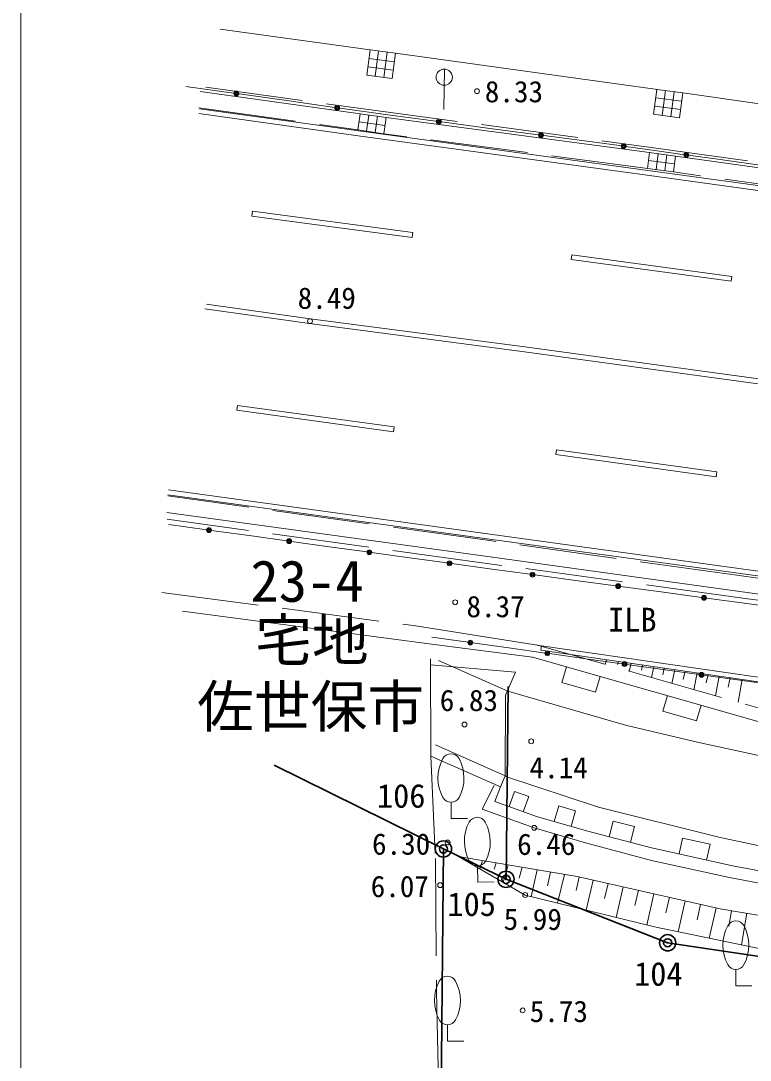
# Model space of a CAD drawing. Units: millimetres, scale not verified. Extents: x -107123 to 114729, y -74161 to 66839.
# Drawn here: x -107123 to -84634, y 9739 to 41802 of the extents above; entities that cross this region are included whole.
import ezdxf
from ezdxf.enums import TextEntityAlignment as Align

# ---------------------------------------------------------------- set-up
doc = ezdxf.new("R2010")
doc.units = ezdxf.units.MM
doc.header["$LTSCALE"] = 500
doc.header["$PDMODE"] = 32
doc.header["$PDSIZE"] = 250
doc.linetypes.add('DASHED', pattern=[7.5, 6, -1.5])
for name, color, linetype, lineweight in [('1-0_一 般', 7, 'Continuous', 9), ('1-2_躯体', 1, 'Continuous', 30), ('1-8_0', 8, 'Continuous', 13), ('1-F_0', 7, 'Continuous', 9)]:
    doc.layers.add(name, color=color, linetype=linetype, lineweight=lineweight)
doc.styles.add('ＭＳ ゴシック', font='')
doc.styles.get('ＭＳ ゴシック').set_extended_font_data('MS Gothic')

msp = doc.modelspace()

# ---------------------------------------------------------------- linework, layer by layer
at = {"layer": '1-0_一 般'}
for p, q in [((-96354.5, 40903.5), (-100971.1, 41546.2)), ((-96091.9, 40868.9), (-96194.1, 40091)), ((-95829.3, 40834.4), (-95931.5, 40056.5)), ((-87493.2, 39681), (-95566.7, 40799.9)), ((-96388.6, 40644.1), (-95600.7, 40540.6)), ((-96422.7, 40384.8), (-95634.8, 40281.3)), ((-94083.1, 39062.6), (-94063, 40312.4)), ((-100567.2, 39572.3), (-102035.5, 39779.7)), ((-96656.7, 38933), (-101588.8, 39618.2)), ((-100391, 39547.4), (-98922.8, 39340)), ((-87347.5, 38882.7), (-87243.4, 39647)), ((-87082.8, 38846.6), (-86978.8, 39611)), ((-97454.5, 39132.7), (-98922.8, 39340)), ((-86783.5, 39065.4), (-87577.4, 39173.5)), ((-86748.8, 39320.2), (-87542.8, 39428.2)), ((-97278.4, 39107.8), (-95810.1, 38900.4)), ((-96391.5, 38894.6), (-96463.4, 38397)), ((-96126.3, 38856.3), (-96198.2, 38358.7)), ((-95861, 38817.9), (-87739, 37736.8)), ((-94323.3, 38704), (-95810.1, 38900.4)), ((-95897, 38569.1), (-96692.7, 38684.2)), ((-94144.9, 38680.5), (-92658, 38484.1)), ((-91171.2, 38287.8), (-92658, 38484.1)), ((-90992.8, 38264.2), (-89505.9, 38067.8)), ((-88592.4, 37941.2), (-89505.9, 38067.8)), ((-88482.8, 37926), (-87569.4, 37799.3)), ((-86655.9, 37672.7), (-87569.4, 37799.3)), ((-87470.6, 37701.2), (-87535.6, 37211.2)), ((-87202.3, 37665.6), (-87267.3, 37175.7)), ((-86546.3, 37657.5), (-85632.8, 37530.8)), ((-84033.7, 37312.3), (-85632.8, 37530.8)), ((-86966.5, 37385), (-87771.5, 37491.8)), ((-99980.1, 35927.7), (-99999.9, 35779)), ((-95036.8, 35270.3), (-99980.1, 35927.7)), ((-99999.9, 35779), (-95056.6, 35121.6)), ((-95036.8, 35270.3), (-95056.6, 35121.6)), ((-90138, 34586.6), (-90158.2, 34438)), ((-90158.2, 34438), (-85222.5, 33768.5)), ((-85202.4, 33917.2), (-90138, 34586.6)), ((-85202.4, 33917.2), (-85222.5, 33768.5)), ((-100440.6, 29936.9), (-100460.9, 29788.3)), ((-95610.3, 29276), (-100440.6, 29936.9)), ((-100460.9, 29788.3), (-95630.6, 29127.4)), ((-95610.3, 29276), (-95630.6, 29127.4)), ((-90604.6, 28570.4), (-90625.2, 28421.9)), ((-85657.7, 27885.1), (-90604.6, 28570.4)), ((-90625.2, 28421.9), (-85678.3, 27736.6)), ((-85657.7, 27885.1), (-85678.3, 27736.6)), ((-101391.6, 26100.1), (-102557.6, 26261)), ((-101251.7, 26080.8), (-100085.7, 25920)), ((-98919.7, 25759.1), (-100085.7, 25920)), ((-98779.7, 25739.8), (-97613.7, 25579)), ((-96447.7, 25418.1), (-97613.7, 25579)), ((-96307.8, 25398.8), (-95141.8, 25237.9)), ((-93975.8, 25077.1), (-95141.8, 25237.9)), ((-93835.9, 25057.8), (-92669.9, 24896.9)), ((-91422.4, 24728.5), (-92669.9, 24896.9)), ((-91272.7, 24708.3), (-90025.2, 24539.8)), ((-88777.7, 24371.4), (-90025.2, 24539.8)), ((-88628, 24351.2), (-87380.5, 24182.8)), ((-86133, 24014.3), (-87380.5, 24182.8)), ((-85983.3, 23994.1), (-84735.8, 23825.7)), ((-83803.2, 23695.1), (-84735.8, 23825.7)), ((-102135.8, 23589.6), (-94372.9, 22562.6)), ((-95014.7, 23144.2), (-91071.7, 22522.1)), ((-93328.4, 22630.8), (-94448.7, 22787.1)), ((-91341, 22171), (-94372.9, 22562.6)), ((-93194, 22612.1), (-92073.6, 22455.8)), ((-90953.3, 22299.5), (-92073.6, 22455.8)), ((-91341, 22171), (-81993.2, 19501.9)), ((-90818.8, 22280.7), (-89698.5, 22124.5)), ((-88578.2, 21968.2), (-89698.5, 22124.5)), ((-92103.3, 21120.4), (-94244.6, 22073.2)), ((-89064, 22090.1), (-89106.8, 21949.1)), ((-88696.3, 22036.6), (-88725.9, 21944.9)), ((-88443.7, 21949.4), (-87323.4, 21793.1)), ((-88302.9, 21979.3), (-88366.2, 21737.6)), ((-87957.6, 21929.1), (-87985, 21772.6)), ((-87602.1, 21877.3), (-87680.9, 21541.9)), ((-87284.1, 21831), (-87330.8, 21628.7)), ((-86203, 21636.8), (-87323.4, 21793.1)), ((-86956, 21783.3), (-87050.1, 21361.8)), ((-86639.8, 21737.2), (-86696.3, 21482.6)), ((-86272.1, 21683.7), (-86375.1, 21169.1)), ((-86068.6, 21618.1), (-84948.3, 21461.8)), ((-85928.6, 21633.7), (-85990.7, 21376.5)), ((-85588.4, 21584.2), (-85703.1, 20977.2)), ((-85253.3, 21535.4), (-85313.8, 21243.1)), ((-84883.8, 21481.6), (-85009.9, 20779.3)), ((-83827.9, 21305.5), (-84948.3, 21461.8)), ((-92192.9, 18514.9), (-94334.1, 19467.7)), ((-92336.2, 18168), (-94477.4, 19120.8)), ((-93855.7, 17694.3), (-93853.7, 17194.3)), ((-93853.7, 17194.3), (-93353.7, 17196.2)), ((-93038, 15732), (-93032.3, 15232)), ((-92892.4, 15897.1), (-92966.7, 15638.1)), ((-92471.1, 15826.3), (-92531.7, 15637.2)), ((-92091.5, 15762.5), (-92247.8, 15223.2)), ((-91665.2, 15690.8), (-91756.3, 15359.5)), ((-91197.5, 15612.2), (-91387.2, 14788)), ((-90790.5, 15543.7), (-90883.5, 15117.2)), ((-90361.9, 15471.7), (-90571.7, 14586.5)), ((-89902, 15390.6), (-90002.4, 14975.5)), ((-93032.3, 15232), (-92532.3, 15237.7)), ((-89480.4, 15295.5), (-89689.5, 14368.6)), ((-89017, 15191), (-89121.5, 14727.5)), ((-88553.5, 15086.4), (-88766.8, 14140.6)), ((-88080.6, 14979.8), (-88187.3, 14506.9)), ((-87607.7, 14873.1), (-87825.4, 13908)), ((-87125.1, 14764.3), (-87234, 14281.7)), ((-86642.6, 14655.4), (-86858.4, 13698.5)), ((-86164.1, 14547.5), (-86272, 14069.1)), ((-85685.7, 14439.6), (-85897.6, 13500)), ((-85212.2, 14352.3), (-85292.9, 13877.5)), ((-84737.4, 14271.5), (-84903.6, 13294.6)), ((-85078.8, 12537.6), (-85080.3, 12037.6)), ((-85080.3, 12037.6), (-84580.3, 12036.1)), ((-93966.5, 10830.4), (-93965, 10330.4)), ((-93965, 10330.4), (-93465, 10331.9))]:
    msp.add_line(p, q, dxfattribs=at)
at = {"layer": '1-0_一 般', "linetype": 'DASHED'}
for p, q in [((-101630.5, 39120.4), (-96718.1, 38433.9)), ((-87787.2, 37244.6), (-95933, 38320.3)), ((-102777.6, 24171.2), (-95014.7, 23144.2)), ((-94477.4, 19120.8), (-94498.3, 22579.2))]:
    msp.add_line(p, q, dxfattribs=at)
at = {"layer": '1-0_一 般'}
for points in [[(-96354.5, 40903.5), (-96456.7, 40125.5), (-95668.9, 40022), (-95566.7, 40799.9)], [(-86818.2, 38810.6), (-87612.1, 38918.7), (-87508.1, 39683), (-86714.2, 39575)], [(-95861, 38817.9), (-96656.7, 38933), (-96728.6, 38435.4), (-95933, 38320.3)], [(-86934, 37630), (-87739, 37736.8), (-87804, 37246.8), (-86998.9, 37140.1)]]:
    msp.add_lwpolyline(points, close=True, dxfattribs=at)
at = {"layer": '1-0_一 般', "linetype": 'DASHED'}
for points in [[(-101420.8, 39755), (-96638.3, 39097.6), (-87691.9, 37898.4), (-82318.3, 37151.5), (-77368, 36484.2), (-71002.1, 35642.1), (-67068.8, 35148.1), (-61940, 34506.2), (-58053.8, 34041), (-52278, 33413.7)], [(-77460.9, 35825.2), (-82447.1, 36510.9), (-86998.9, 37140.1)], [(-80595.1, 24108.7), (-85050.8, 24697), (-92664.6, 25770.8), (-102586.8, 27148.5)], [(-48629.6, 19462.5), (-52986.3, 19924.5), (-57031.9, 20370), (-61526.5, 20868.3), (-65090.8, 21308.9), (-71095.4, 22117.4), (-76989, 22926.9), (-80114.3, 23348.3), (-84859.2, 23995.1), (-92676.9, 25055.9), (-102612.5, 26428.9)], [(-71885.7, 18387.9), (-79958.8, 19609.5), (-81909, 19893.9), (-91231.2, 22555.7)], [(-94477.4, 19120.8), (-94340.4, 15962.4), (-94301.6, 11847), (-94190.4, 5948.2)], [(-92525.8, 18208.3), (-92895.8, 17484.1), (-91291.6, 16906.6), (-89714, 16443.1), (-87677.5, 15904.1), (-85269.8, 15370.4), (-82255.8, 14809.8), (-80206.8, 14545)]]:
    msp.add_lwpolyline(points, dxfattribs=at)
at = {"layer": '1-0_一 般'}
for points in [[(-77091.7, 38202.3), (-82052.2, 38911.7), (-86714.2, 39575)], [(-101631.1, 38938.3), (-96724.2, 38257), (-87811.1, 37039.1), (-82465.3, 36303.4), (-77484.9, 35633.6), (-71181.5, 34788.8), (-67229.2, 34281.5), (-62060.5, 33651.8), (-58147.2, 33186.5), (-52390.8, 32560), (-47625.9, 32058.1), (-41891.2, 31474.6), (-38049.9, 31112.1), (-31158.8, 30519.5)], [(-31145.8, 30669), (-38036.5, 31261.5), (-41876.5, 31623.9), (-47610.4, 32207.3), (-52374.8, 32709.1), (-58130.2, 33335.5), (-62042.6, 33800.8), (-67210.5, 34430.4), (-71161.9, 34937.5), (-77464.9, 35782.3), (-82445.1, 36452), (-87790.8, 37187.7), (-96703.7, 38405.6), (-101610.5, 39086.9)], [(-86934, 37630), (-82438.8, 37001.7), (-77388.3, 36320.2)], [(-4935.7, 22893.4), (-11772.9, 23284.2), (-18894.1, 23777.7), (-24084.5, 24147.3), (-28351.1, 24463.8), (-32616.8, 24821.4), (-34511.2, 24977.8), (-37430, 25251.8), (-42255, 25719.2), (-47224.4, 26201), (-50947.9, 26603.9), (-54234.6, 26949.9), (-63144.3, 27949.7), (-68360.3, 28601.1), (-72412, 29137.3), (-76329, 29663.8), (-81210.1, 30325.1), (-85951.9, 30968.7), (-91577.4, 31743.4), (-98197.4, 32612), (-101400.8, 33061.9)], [(-101453.3, 32917.8), (-98217.6, 32463.4), (-91597.3, 31594.8), (-85972.2, 30820.1), (-81230.3, 30176.5), (-76349.1, 29515.1), (-72431.8, 28988.6), (-68379.5, 28452.4), (-63162, 27800.7), (-54250.9, 26800.8), (-50963.8, 26454.8), (-47239.8, 26051.8), (-42269.4, 25569.9), (-37444.2, 25102.4), (-34524.3, 24828.4)], [(26398.8, 14146.2), (17857, 14924.7), (11749.3, 15500.3), (6492.5, 15955.5), (-3495.9, 16737.8), (-7583.4, 17036.7), (-15087.7, 17572.7), (-19704.3, 17899.4), (-25895.7, 18349.1), (-30667.5, 18707.9), (-36830.9, 19216.7), (-38787.1, 19375.4), (-44781.8, 19960.2), (-48571.7, 20350), (-52700.7, 20790.9), (-56875, 21253.5), (-61389.6, 21757.1), (-64744.4, 22168.5), (-70946, 23007.2), (-76914.2, 23810.9), (-79933.4, 24210.7), (-84985.8, 24909.9), (-92655.6, 25964.7), (-102565.4, 27332.6)], [(-102585.9, 27184), (-92676, 25816.1), (-85006.3, 24761.3), (-79953.5, 24062.1), (-76934.1, 23662.2), (-70966.1, 22858.6), (-64763.5, 22019.7), (-61407, 21608.1), (-56891.6, 21104.4), (-52716.9, 20641.7), (-48587.3, 20200.8), (-44796.8, 19810.9), (-38800.4, 19226), (-36843.2, 19067.2), (-30679.3, 18558.3), (-25906.8, 18199.5), (-19715.1, 17749.8), (-15098.3, 17423), (-7594.2, 16887.1), (-3507.2, 16588.2), (6480.1, 15806), (11735.8, 15350.9), (17843.1, 14775.3), (26385.1, 13996.8)], [(-102615.9, 26638.7), (-92652.5, 25266.2), (-84956, 24194.2), (-80663, 23609.7)], [(-82826.6, 21326), (-91071.7, 22522.1), (-91084.7, 22384.2), (-82835.8, 21183.5)], [(-80127.2, 14909.8), (-82159.4, 15176.9), (-85132.9, 15729.2), (-87674.3, 16287.1), (-89637.9, 16807), (-91193, 17250.7), (-92503.8, 17716.1), (-92336.2, 18168), (-92192.9, 18514.9), (-92183.1, 21003.6), (-91869.2, 21710.9), (-94494.4, 21936.4)], [(-90302.4, 21874.5), (-90439.7, 21393.7), (-89401, 21097.1), (-89263.7, 21577.9)], [(-92103.3, 21120.4), (-88481, 20073.3), (-86213.2, 19538.4), (-81386.9, 18489.5), (-77317.2, 17893.7), (-74174.2, 17447.8), (-64546.4, 16398.6), (-45183.2, 14256.8)], [(-87186.4, 20984.8), (-87323.7, 20504), (-86285.1, 20207.4), (-86147.8, 20688.2)], [(-44604.6, 11580.6), (-67427.3, 14015.2), (-75206.9, 15057.9), (-79050, 15571.3), (-83200.4, 16109.2), (-85599.2, 16617.3), (-89309.4, 17543.1), (-92180.2, 18491.1)], [(-91629.9, 17405.8), (-91462.6, 17877), (-91899.6, 18032.1), (-92066.9, 17560.9)], [(-68103, 13381), (-72678.3, 13958.7), (-77714.6, 14614.8), (-80127.2, 14909.8), (-82159.4, 15176.9), (-85132.9, 15729.2), (-87674.3, 16287.1), (-89637.9, 16807), (-91193, 17250.7), (-92503.8, 17716.1)], [(-90156.3, 16954.9), (-90019.1, 17435.7), (-90537.4, 17583.6), (-90674.6, 17102.8)], [(-88328.8, 16460.4), (-88200.9, 16943.8), (-88855.4, 17117.1), (-88983.4, 16633.7)], [(-85980, 15915.2), (-85872.8, 16403.6), (-86720, 16589.5), (-86827.2, 16101.1)], [(-76529.9, 11975.5), (-80599.3, 12405.2), (-87585.9, 13848.8), (-91573.4, 14834.1), (-93630.5, 16021.2), (-89968.2, 15405.5), (-85563.3, 14412), (-82274.4, 13852.4), (-77199.1, 13174.7), (-74507.4, 12841.6)]]:
    msp.add_lwpolyline(points, dxfattribs=at)
for centre, radius in [((-94067, 40062.5), 250), ((-100479.1, 39559.9), 75), ((-100479.1, 39559.9), 49.5), ((-100479.1, 39559.9), 24.5), ((-97366.4, 39120.2), 75), ((-97366.4, 39120.2), 49.5), ((-97366.4, 39120.2), 24.5), ((-94234.1, 38692.3), 75), ((-94234.1, 38692.3), 49.5), ((-94234.1, 38692.3), 24.5), ((-91082, 38276), 75), ((-91082, 38276), 49.5), ((-91082, 38276), 24.5), ((-88537.6, 37933.6), 75), ((-88537.6, 37933.6), 49.5), ((-88537.6, 37933.6), 24.5), ((-86601.1, 37665.1), 75), ((-86601.1, 37665.1), 49.5), ((-86601.1, 37665.1), 24.5), ((-101321.6, 26090.5), 75), ((-101321.6, 26090.5), 49.5), ((-101321.6, 26090.5), 24.5), ((-98849.7, 25749.5), 75), ((-98849.7, 25749.5), 49.5), ((-98849.7, 25749.5), 24.5), ((-96377.8, 25408.4), 75), ((-96377.8, 25408.4), 49.5), ((-96377.8, 25408.4), 24.5), ((-93905.8, 25067.4), 75), ((-93905.8, 25067.4), 49.5), ((-93905.8, 25067.4), 24.5), ((-91347.5, 24718.4), 75), ((-91347.5, 24718.4), 49.5), ((-91347.5, 24718.4), 24.5), ((-88702.8, 24361.3), 75), ((-88702.8, 24361.3), 49.5), ((-88702.8, 24361.3), 24.5), ((-86058.1, 24004.2), 75), ((-86058.1, 24004.2), 49.5), ((-86058.1, 24004.2), 24.5), ((-93261.2, 22621.4), 75), ((-93261.2, 22621.4), 49.5), ((-93261.2, 22621.4), 24.5), ((-90886.1, 22290.1), 75), ((-90886.1, 22290.1), 49.5), ((-90886.1, 22290.1), 24.5), ((-88510.9, 21958.8), 75), ((-88510.9, 21958.8), 49.5), ((-88510.9, 21958.8), 24.5), ((-86135.8, 21627.5), 75), ((-86135.8, 21627.5), 49.5), ((-86135.8, 21627.5), 24.5)]:
    msp.add_circle(centre, radius, dxfattribs=at)
for centre, radius, start, end in [((-92991.9, 18447.7), 1267.7, 151.97362, 208.47257), ((-93860.4, 18910.9), 283.3, 28.29558, 152.15061), ((-94733.6, 18440.9), 1275, 332.15061, 28.29558), ((-93856.8, 17977.6), 283.3, 208.29558, 332.15061), ((-92179.9, 16491.8), 1267.7, 152.40029, 208.89924), ((-93051.8, 16948.6), 283.3, 28.72225, 152.57728), ((-93921.4, 16472), 1275, 332.57728, 28.72225), ((-93041.2, 16015.3), 283.3, 208.72225, 332.57728), ((-84209.8, 13285), 1267.7, 151.57625, 208.0752), ((-85075.1, 13754.3), 283.3, 27.89821, 151.75324), ((-85951.5, 13290.3), 1275, 331.75324, 27.89821), ((-85077.9, 12820.9), 283.3, 207.89821, 331.75324), ((-93970, 12047.1), 283.3, 28.24091, 152.09593), ((-93102, 11583), 1267.7, 151.91895, 208.41789), ((-94843.7, 11577.8), 1275, 332.09593, 28.24091), ((-93967.3, 11113.7), 283.3, 208.24091, 332.09593)]:
    msp.add_arc(centre, radius, start, end, dxfattribs=at)
at = {"layer": '1-2_躯体'}
for p, q in [((-92161.9, 15319.6), (-92097.1, 21268.3)), ((-94091.9, 16256.2), (-99313.2, 18845.4))]:
    msp.add_line(p, q, dxfattribs=at)
msp.add_lwpolyline([(6088.7, -40899), (8073.6, 4038.8), (-62829.6, 10042.1), (-75424.2, 11611.3), (-87178.9, 13362.3), (-92161.9, 15319.6), (-94091.9, 16256.2), (-94192.9, 5468), (-94275.8, -21622.7), (-103132.8, -39969.1)], close=True, dxfattribs=at)
for centre in [(-94091.9, 16256.2), (-92161.9, 15319.6), (-87178.9, 13362.3)]:
    msp.add_circle(centre, 250, dxfattribs=at)
for p in [(-94091.9, 16256.2), (-92161.9, 15319.6), (-87178.9, 13362.3)]:
    msp.add_point(p, dxfattribs=at)
at = {"layer": '1-8_0'}
for centre in [(-93056.6, 39631.8), (-98207.5, 32537.7), (-93730.6, 23865.5), (-93441.4, 20093.1), (-91385.7, 19574.7), (-91291.6, 16906.6), (-93963.7, 16456.4), (-94191.4, 15137.8), (-91573.4, 14834.1), (-91646.9, 11275.6)]:
    msp.add_circle(centre, 75, dxfattribs=at)
at = {"layer": '1-F_0'}
msp.add_line((-107122.8, -74161), (-107122.8, 66839), dxfattribs=at)

# ---------------------------------------------------------------- texts
at = {"layer": '1-0_一 般', "style": 'ＭＳ ゴシック'}
msp.add_text('ILB', height=733.1, dxfattribs=at).set_placement((-89015.5, 22742.9), align=Align.BOTTOM_LEFT)
at = {"layer": '1-2_躯体', "style": 'ＭＳ ゴシック'}
for s, height, p in [('23-4', 1283, (-100042.5, 23494.3)), ('宅地', 1283, (-99896.9, 21680.2)), ('佐世保市', 1283, (-101686.4, 19626)), ('106', 733.1, (-96142.1, 17306.7)), ('105', 733.1, (-93970, 13967.7)), ('104', 733.1, (-88213.4, 11815.4))]:
    msp.add_text(s, height=height, dxfattribs=at).set_placement(p, align=Align.BOTTOM_LEFT)
at = {"layer": '1-8_0', "color": 7, "style": 'ＭＳ ゴシック'}
for s, p in [('8.33', (-92815.9, 39089.8)), ('8.49', (-98587.3, 32720.3)), ('8.37', (-93382, 23206.5)), ('6.83', (-94204.4, 20311.8)), ('4.14', (-91436.1, 18237.5)), ('6.30', (-96293.7, 15880.1)), ('6.46', (-91819, 15873.8)), ('6.07', (-96334.1, 14573.1)), ('5.99', (-92235.6, 13560.1)), ('5.73', (-91432, 10718.1))]:
    msp.add_text(s, height=659.8, dxfattribs=at).set_placement(p, align=Align.BOTTOM_LEFT)

doc.saveas('drawing.dxf')
